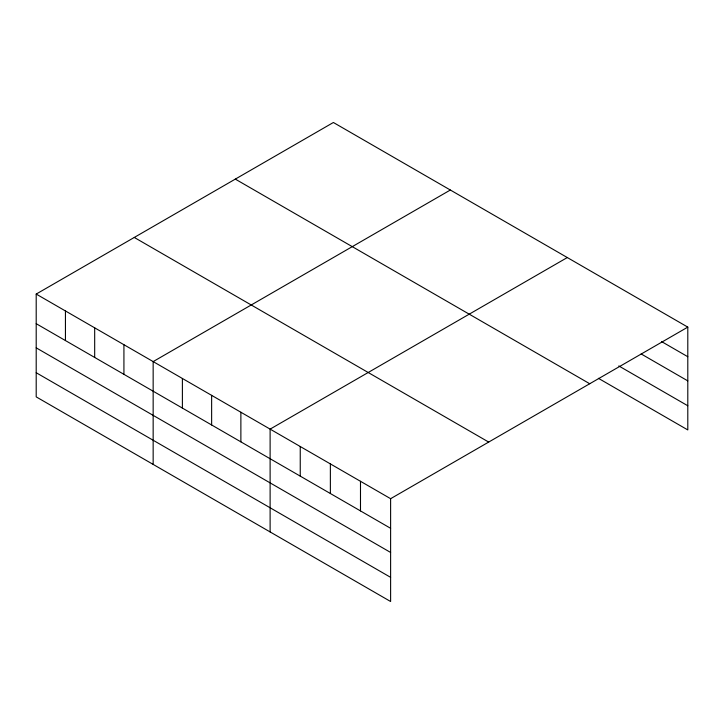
<?xml version="1.0" encoding="UTF-8"?>
<svg xmlns="http://www.w3.org/2000/svg" width="724" height="724" viewBox="0 0 724 724"><rect width="100%" height="100%" fill="white"/><g stroke="black" fill="none" stroke-linecap="round" stroke-linejoin="round"><path stroke-width="1.09" d="M36.2 294.071L390.616 498.691L390.616 601.508L36.2 396.879L36.2 294.071L333.384 122.492L687.8 327.121L687.8 429.929L598.395 378.308M450.337 190.023L153.153 361.602L153.153 464.41M567.299 257.545L270.115 429.124L270.115 531.932M390.616 498.691L687.8 327.121M661.564 341.574L687.8 356.724M641.156 353.946L687.8 380.878M618.803 365.937L687.8 405.766M235.309 179.118L589.725 383.738M134.275 237.454L488.691 442.074M36.2 323.682L390.616 528.303M36.2 347.837L390.616 552.457M36.2 372.724L390.616 577.345M360.489 481.297L360.489 510.909M330.37 463.912L330.37 493.515M300.243 446.518L300.243 476.121M240.875 412.246L240.875 441.848M211.634 395.358L211.634 424.97M182.394 378.48L182.394 408.083M123.922 344.714L123.922 374.326M94.681 327.836L94.681 357.439M65.441 310.958L65.441 340.561"/></g></svg>
